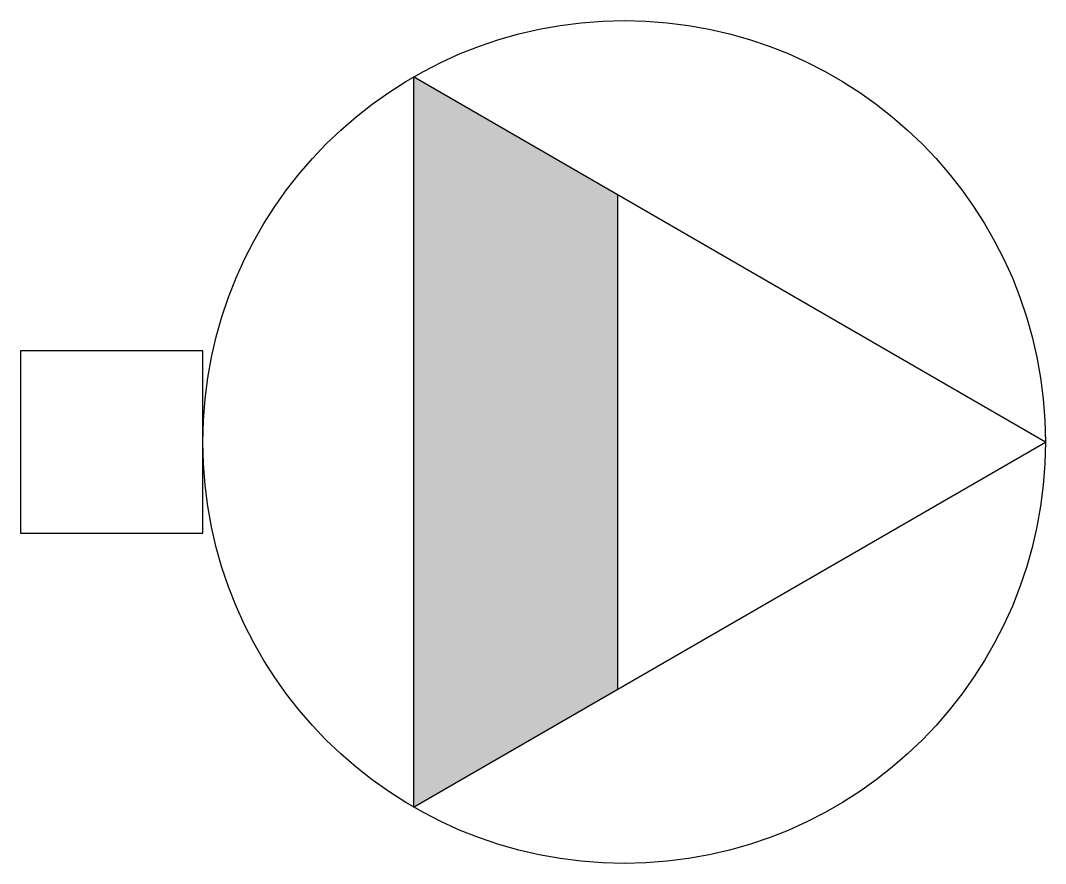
# Model space of a CAD drawing. Header units: millimetres. Extents: x -3088.725 to -3088.276, y 3750.345 to 3750.715.
import ezdxf

# ---------------------------------------------------------------- set-up
doc = ezdxf.new("R2010")
doc.units = ezdxf.units.MM
doc.header["$LTSCALE"] = 10
doc.layers.add('Ele_tomadas', color=2, linetype='Continuous')

msp = doc.modelspace()

# ---------------------------------------------------------------- hatches: boundary and pattern name
at = {"layer": 'Ele_tomadas'}
msp.add_hatch(color=1, dxfattribs=at).paths.add_polyline_path([(-3088.46343, 3750.63846), (-3088.55303, 3750.69019), (-3088.55303, 3750.37019), (-3088.46343, 3750.42192)])

# ---------------------------------------------------------------- linework, layer by layer
at = {"layer": 'Ele_tomadas', "color": 1}
msp.add_line((-3088.46343, 3750.42192), (-3088.46343, 3750.63846), dxfattribs=at)
at = {"layer": 'Ele_tomadas', "color": 3}
for points in [[(-3088.55303, 3750.37019), (-3088.2759, 3750.53019), (-3088.55303, 3750.69019)], [(-3088.7254, 3750.49019), (-3088.6454, 3750.49019), (-3088.6454, 3750.57019), (-3088.7254, 3750.57019)]]:
    msp.add_lwpolyline(points, close=True, dxfattribs=at)
at = {"layer": 'Ele_tomadas', "color": 2}
msp.add_circle((-3088.46065, 3750.53019), 0.18475, dxfattribs=at)

doc.saveas('drawing.dxf')
